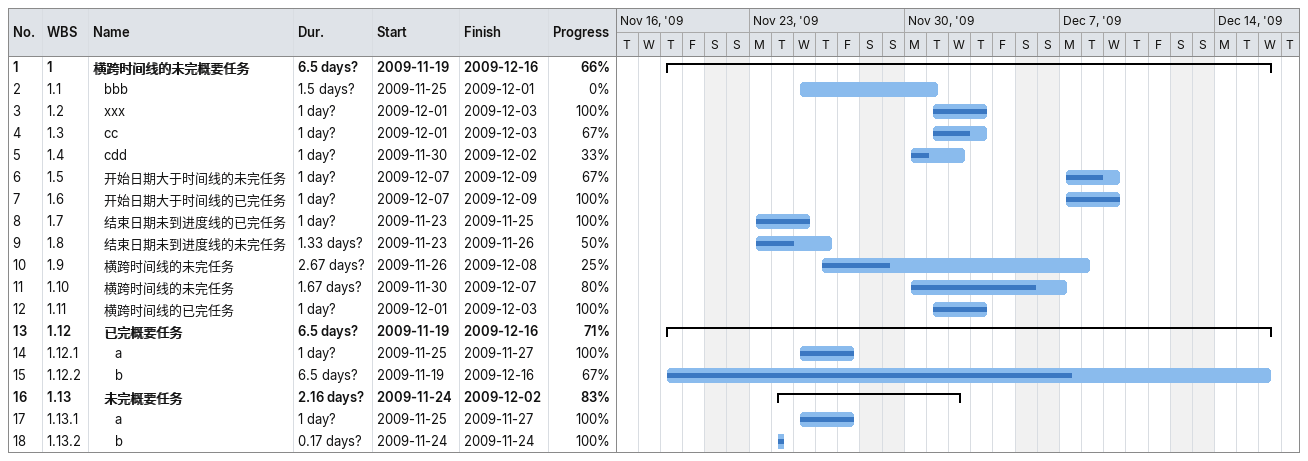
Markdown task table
| ID | WBS | Task | Duration | Start | Finish | % complete |
|---|---|---|---|---|---|---|
| 1 | 1 | **横跨时间线的未完概要任务** | 6.5d? | 2009-11-19 | 2009-12-16 | 66 |
| 2 | 1.1 | bbb | 1.5d? | 2009-11-25 | 2009-12-01 | 0 |
| 3 | 1.2 | xxx | 1d? | 2009-12-01 | 2009-12-03 | 100 |
| 4 | 1.3 | cc | 1d? | 2009-12-01 | 2009-12-03 | 67 |
| 5 | 1.4 | cdd | 1d? | 2009-11-30 | 2009-12-02 | 33 |
| 6 | 1.5 | 开始日期大于时间线的未完任务 | 1d? | 2009-12-07 | 2009-12-09 | 67 |
| 7 | 1.6 | 开始日期大于时间线的已完任务 | 1d? | 2009-12-07 | 2009-12-09 | 100 |
| 8 | 1.7 | 结束日期未到进度线的已完任务 | 1d? | 2009-11-23 | 2009-11-25 | 100 |
| 9 | 1.8 | 结束日期未到进度线的未完任务 | 1.33d? | 2009-11-23 | 2009-11-26 | 50 |
| 10 | 1.9 | 横跨时间线的未完任务 | 2.67d? | 2009-11-26 | 2009-12-08 | 25 |
| 11 | 1.10 | 横跨时间线的未完任务 | 1.67d? | 2009-11-30 | 2009-12-07 | 80 |
| 12 | 1.11 | 横跨时间线的已完任务 | 1d? | 2009-12-01 | 2009-12-03 | 100 |
| 13 | 1.12 | **已完概要任务** | 6.5d? | 2009-11-19 | 2009-12-16 | 71 |
| 14 | 1.12.1 | a | 1d? | 2009-11-25 | 2009-11-27 | 100 |
| 15 | 1.12.2 | b | 6.5d? | 2009-11-19 | 2009-12-16 | 67 |
| 16 | 1.13 | **未完概要任务** | 2.16d? | 2009-11-24 | 2009-12-02 | 83 |
| 17 | 1.13.1 | a | 1d? | 2009-11-25 | 2009-11-27 | 100 |
| 18 | 1.13.2 | b | 0.17d? | 2009-11-24 | 2009-11-24 | 100 |
